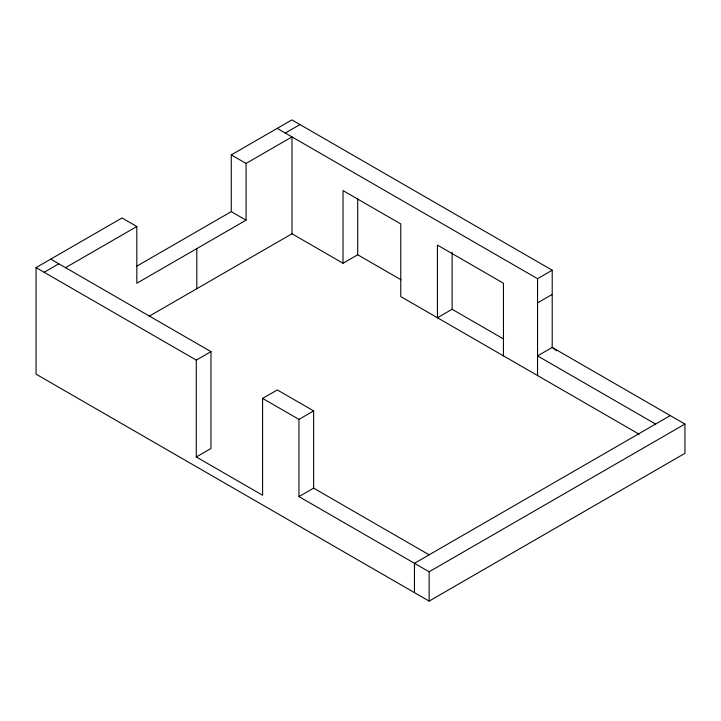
<?xml version="1.0" encoding="UTF-8"?>
<svg xmlns="http://www.w3.org/2000/svg" width="721" height="721" viewBox="0 0 721 721"><rect width="100%" height="100%" fill="white"/><g stroke="black" fill="none" stroke-linecap="round" stroke-linejoin="round"><path stroke-width="1.08" d="M298.954 496.607L298.954 419.388L313.635 410.916L313.635 488.135L298.954 496.607L429.139 571.771L684.941 424.056L552.214 347.423L537.542 355.895L537.542 375.542M149.157 316.24L291.987 233.775L343.025 263.237L357.706 254.765L357.706 198.888M291.987 233.775L291.987 136.918L246.059 163.433L246.059 220.175L136.819 283.245L136.819 226.511L122.02 217.967L36.05 267.608L36.05 374.145L429.139 601.098L429.139 571.771M503.447 355.859L503.447 283.218L437.44 245.104L437.44 317.745L452.121 309.273L452.121 252.278M136.557 266.31L231.27 211.632L231.27 154.898L291.879 119.902L552.214 270.213L552.214 347.423L556.72 350.776M44.134 272.268L58.807 263.796M285.282 133.043L299.954 124.571M65.521 267.671L136.819 226.511M196.292 360.121L210.974 351.641L210.974 448.498L196.292 456.97L196.292 360.121L36.05 267.608M196.292 456.97L262.597 495.255L262.597 398.398L277.279 389.926L313.635 410.916M277.197 128.374L537.542 278.685L552.214 270.213M537.542 302.901L552.214 294.42M670.278 415.584L414.458 563.29L414.458 592.608M429.139 601.098L684.95 453.32L684.941 424.056M231.27 154.898L246.059 163.433M655.605 424.065L537.542 355.895L537.542 278.685M357.706 254.765L401.02 279.775M452.121 309.273L503.564 338.978M639.148 434.204L400.777 296.583L400.777 223.943L343.025 190.596L343.025 263.237M231.27 211.632L246.059 220.175M50.731 259.127L210.974 351.641M262.597 398.398L298.954 419.388M313.635 488.135L429.13 554.81M196.806 248.61L196.806 288.724"/></g></svg>
